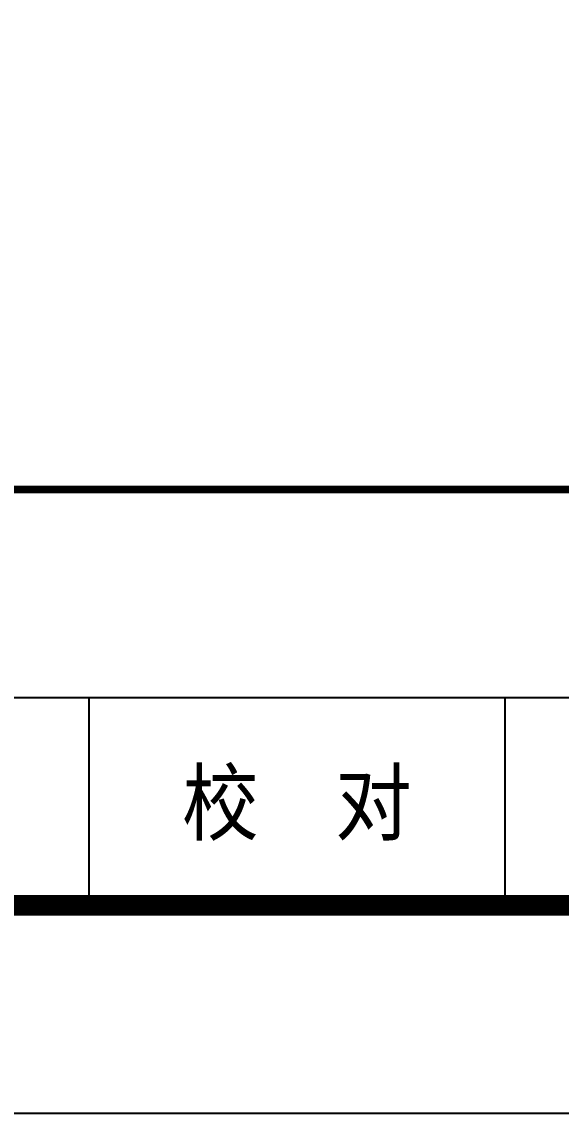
# Model space of a CAD drawing. Extents: x 43627 to 1359545, y -692302 to -50983.
# Drawn here: x 392609 to 395201, y -677291 to -672041 of the extents above; entities that cross this region are included whole.
import ezdxf
from ezdxf.enums import TextEntityAlignment as Align

# ---------------------------------------------------------------- set-up
doc = ezdxf.new("R2018")
doc.units = 0
doc.header["$LTSCALE"] = 1000
doc.header["$MEASUREMENT"] = 0
for name, color, linetype in [('tuqian_neibu_pl', 7, 'Continuous'), ('图签目录', 255, 'Continuous'), ('标准图签', 7, 'Continuous')]:
    doc.layers.add(name, color=color, linetype=linetype)
doc.styles.get("Standard").update_dxf_attribs({"font": 'gbenor.shx', "bigfont": 'gbcbig.shx'})
doc.styles.add('宋体', font='宋体.ttf', dxfattribs={"width": 0.8})

# ---------------------------------------------------------------- blocks, each defined once
blk = doc.blocks.new('ztwj05')
for p, q in [((74350, 2000), (102950, 2000)), ((78350, 2000), (78350, 1000)), ((80350, 2000), (80350, 1000))]:
    blk.add_line(p, q)
at = {"const_width": 35.9}
blk.add_lwpolyline([(63950, 3000), (102950, 3000)], dxfattribs=at)
at = {"layer": 'tuqian_neibu_pl'}
blk.add_lwpolyline([(103950, 0), (103950, 42000), (0, 42000), (0, 0)], close=True, dxfattribs=at)
at = {"layer": 'tuqian_neibu_pl', "const_width": 100}
blk.add_lwpolyline([(102950, 1000), (102950, 41000), (1000, 41000), (1000, 1000)], close=True, dxfattribs=at)
at = {"style": '宋体', "width": 0.9}
blk.add_text('校  对', height=300, rotation=360, dxfattribs=at).set_placement((79350, 1500), align=Align.MIDDLE)
at = {"layer": '图签目录', "style": '宋体', "width": 0.8}
for tag, p in [('图纸编号', (101658.3, 2513)), ('图纸时间', (93475.4, 1527.6)), ('设计号', (97350, 1500))]:
    blk.add_attdef(tag, text='', height=300, dxfattribs=at).set_placement(p, align=Align.MIDDLE)
at = {"layer": '图签目录', "lineweight": 30, "width": 0.8, "flags": 104}
for tag, p in [('工程名称', (87350, 2492)), ('图纸名称', (95350, 2500)), ('建设单位', (79350, 2466.4))]:
    blk.add_attdef(tag, text='', height=300, dxfattribs=at).set_placement(p, align=Align.MIDDLE_CENTER)
at = {"layer": '图签目录', "style": '宋体', "width": 0.8}
for tag, p in [('65', (99346.6, 1364.2)), ('3', (101646.8, 1346.9))]:
    blk.add_attdef(tag, text='', height=300, dxfattribs=at).set_placement(p, align=Align.CENTER)

msp = doc.modelspace()

# ---------------------------------------------------------------- block references
at = {"layer": '标准图签'}
ref = msp.add_blockref('ztwj05', (314580.7, -677290.8), dxfattribs=at)
lines = msp.add_mtext('\\W0.8000;', dxfattribs={"layer": '图签目录', "insert": (393930.7, -674824.5), "char_height": 4792.03, "attachment_point": 1})
ref.add_attrib('建设单位', '', (393930.7, -674824.5), dxfattribs={"flags": 104}).embed_mtext(lines)

doc.saveas('drawing.dxf')
